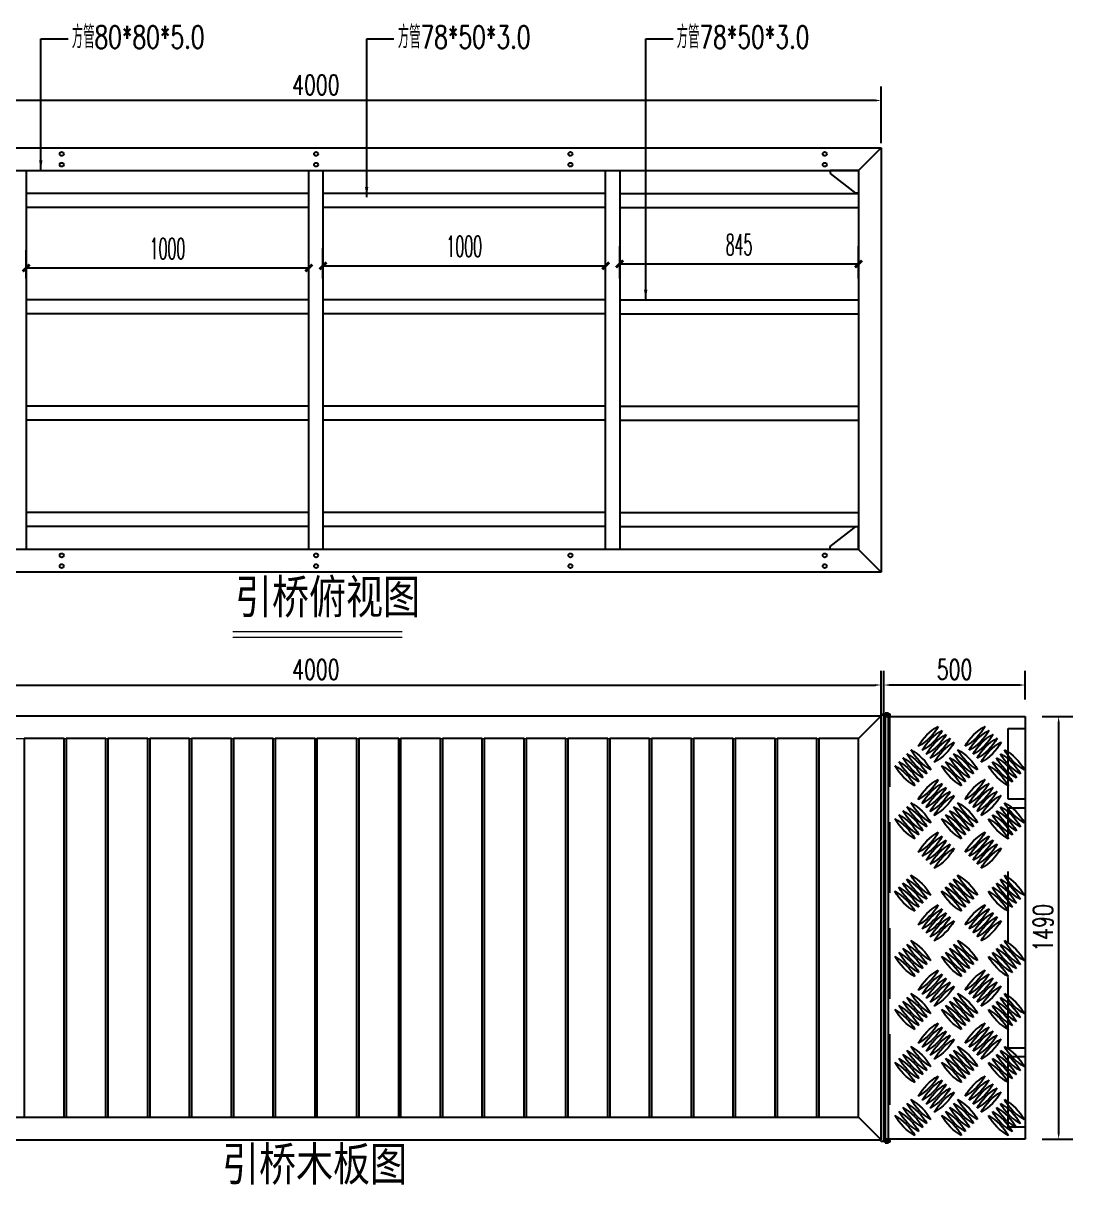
# Model space of a CAD drawing. Header units: millimetres. Extents: x -1612139 to -1305911, y 1242553 to 1536160.
# Drawn here: x -1550405 to -1546691, y 1242553 to 1246661 of the extents above; entities that cross this region are included whole.
import ezdxf

# ---------------------------------------------------------------- set-up
doc = ezdxf.new("R2010")
doc.units = ezdxf.units.MM
doc.header["$LTSCALE"] = 1000
doc.linetypes.add('DASHED2', pattern=[0.375, 0.25, -0.125])
doc.layers.get('0').update_dxf_attribs({"linetype": 'CONTINUOUS'})
doc.layers.get('DEFPOINTS').update_dxf_attribs({"linetype": 'CONTINUOUS'})
doc.layers.add('PUB_DIM', color=3, linetype='CONTINUOUS')
doc.styles.add('-宋体', font='', dxfattribs={"width": 0.8})
doc.styles.add('_TCH_DIM_T3', font='SIMPLEX.shx', dxfattribs={"width": 0.494118, "bigfont": 'GBCBIG.shx'})
doc.styles.add('AIRAL', font='arial.ttf')
doc.styles.add('STANDARD_T3', font='simplex.shx', dxfattribs={"width": 0.7, "bigfont": 'gbcbig.shx'})
doc.styles.get('-宋体').set_extended_font_data('SimSun')
doc.dimstyles.new('03', dxfattribs={"dimscale": 30, "dimtxt": 2.5, "dimasz": 1.2, "dimexe": 1, "dimexo": 1.5, "dimgap": 0.5, "dimtad": 1, "dimdec": 0, "dimzin": 1, "dimdsep": 46, "dimtxsty": 'AIRAL', "dimcen": 1.5, "dimclrd": 256, "dimclre": 256, "dimclrt": 7, "dimadec": 0, "dimazin": 0, "dimtfac": 1, "dimtdec": 0, "dimtix": 1, "dimtmove": 0, "dimatfit": 0, "dimfxl": 0, "dimlwd": -1, "dimlwe": -1, "dimarcsym": 0})
doc.dimstyles.new('_TCH_ARCH&&25', dxfattribs={"dimtxt": 74.375, "dimasz": 25, "dimexe": 62.5, "dimexo": 75, "dimgap": 31.5625, "dimtad": 1, "dimdec": 0, "dimzin": 0, "dimdsep": 46, "dimtxsty": '_TCH_DIM_T3', "dimblk": 'ARCHTICK', "dimcen": 0.09, "dimclrt": 7, "dimazin": 2, "dimtfac": 1, "dimtdec": 0, "dimtix": 1, "dimtmove": 2, "dimatfit": 3, "dimfxl": 0, "dimtolj": 1, "dimtzin": 0, "dimarcsym": 0})
doc.dimstyles.new('W&&20', dxfattribs={"dimtxt": 70, "dimasz": 20, "dimexe": 50, "dimexo": 60, "dimgap": 20, "dimtad": 1, "dimdec": 0, "dimzin": 0, "dimdsep": 46, "dimtxsty": 'STANDARD_T3', "dimcen": 0.09, "dimclrd": 1, "dimclre": 1, "dimclrt": 7, "dimazin": 2, "dimtfac": 1, "dimtdec": 0, "dimtix": 1, "dimtmove": 2, "dimatfit": 3, "dimfxl": 0, "dimtolj": 1, "dimtzin": 0, "dimarcsym": 0})

# ---------------------------------------------------------------- blocks, each defined once
blk = doc.blocks.new('*D45')
at = {"color": 1, "lineweight": -2, "transparency": 16777216}
for p, q in [((-1551369.2, 1246236.9), (-1551369.2, 1246437.9)), ((-1547369.2, 1246236.9), (-1547369.2, 1246437.9)), ((-1547389.2, 1246387.9), (-1551349.2, 1246387.9))]:
    blk.add_line(p, q, dxfattribs=at)
at = {"color": 1, "transparency": 16777216}
for points in [[(-1551349.2, 1246391.2), (-1551349.2, 1246384.6), (-1551369.2, 1246387.9)], [(-1547389.2, 1246391.2), (-1547389.2, 1246384.6), (-1547369.2, 1246387.9)]]:
    blk.add_solid(points, dxfattribs=at)
at = {"layer": 'DEFPOINTS', "color": 0, "transparency": 16777216}
for p in [(-1551369.2, 1246387.9), (-1551369.2, 1246176.9), (-1547369.2, 1246176.9)]:
    blk.add_point(p, dxfattribs=at)
at = {"color": 7, "transparency": 16777216, "insert": (-1549369.2, 1246442.9), "char_height": 70, "attachment_point": 5, "style": 'STANDARD_T3'}
blk.add_mtext('\\A1;4000', dxfattribs=at)
blk = doc.blocks.new('560')
at = {"color": 0}
for p, q in [((113415.8, -81726.1), (113415.8, -81646.1)), ((113415.8, -81646.1), (113425.8, -81646.1)), ((113515.8, -81716.1), (113425.8, -81646.1)), ((113515.8, -81726.1), (113515.8, -81716.1)), ((113415.8, -81726.1), (113515.8, -81726.1))]:
    blk.add_line(p, q, dxfattribs=at)
blk = doc.blocks.new('*U26')
for centre, start, end in [((175.1, 0), 164.0608, 195.9392), ((-175.1, 0), 344.0608, 15.9392)]:
    blk.add_arc(centre, 182.1, start, end)
blk = doc.blocks.new('*U27')
at = {"color": 0, "linetype": 'ByBlock', "lineweight": -2}
for p in [(0, 0), (20, 0), (40, 0), (60, 0), (80, 0)]:
    blk.add_blockref('*U26', p, dxfattribs=at)
blk = doc.blocks.new('*U34')
for centre, start, end in [((175.1, 0), 164.0608, 195.9392), ((-175.1, 0), 344.0608, 15.9392)]:
    blk.add_arc(centre, 182.1, start, end)
blk = doc.blocks.new('*U35')
at = {"color": 0, "linetype": 'ByBlock', "lineweight": -2}
for p in [(0, 0), (20, 0), (40, 0), (60, 0), (80, 0)]:
    blk.add_blockref('*U34', p, dxfattribs=at)
blk = doc.blocks.new('*U28')
for centre, start, end in [((175.1, 0), 164.0608, 195.9392), ((-175.1, 0), 344.0608, 15.9392)]:
    blk.add_arc(centre, 182.1, start, end)
blk = doc.blocks.new('*U29')
at = {"color": 0, "linetype": 'ByBlock', "lineweight": -2}
for p in [(0, 0), (20, 0), (40, 0), (60, 0), (80, 0)]:
    blk.add_blockref('*U28', p, dxfattribs=at)
blk = doc.blocks.new('*U25')
at = {"color": 8, "linetype": 'Continuous', "lineweight": 15}
for p, q in [((-1.3, 2.4), (-2.7, 1.2)), ((0, 1.9), (0, -1.9)), ((-1.3, -2.4), (-2.7, -1.2))]:
    blk.add_line(p, q, dxfattribs=at)
at = {"color": 7, "linetype": 'Continuous', "lineweight": 15}
for p, q in [((24, 1.9), (0, 1.9)), ((0, 0), (25.6, 0)), ((24, 1.9), (24, 0)), ((25.6, -1.9), (25.6, 0)), ((0, -1.9), (25.6, -1.9))]:
    blk.add_line(p, q, dxfattribs=at)
for centre, radius, start, end in [((-4.1, 0), 3.7, 41.3178, 318.6822), ((-4.1, 0), 1.85, 41.3178, 318.6822), ((0, 3.6), 3.59, 221.3178, 270), ((0, -3.6), 3.59, 90, 138.6822), ((0, 3.6), 1.74, 221.3178, 270), ((0, -3.6), 1.74, 90, 138.6822)]:
    blk.add_arc(centre, radius, start, end, dxfattribs=at)
blk = doc.blocks.new('*D39')
at = {"color": 1, "lineweight": -2, "transparency": 16777216}
for p, q in [((-1547359.2, 1244204.4), (-1547359.2, 1244370.2)), ((-1546859.2, 1244268.6), (-1546859.2, 1244370.2)), ((-1546879.2, 1244320.2), (-1547339.2, 1244320.2))]:
    blk.add_line(p, q, dxfattribs=at)
at = {"color": 1, "transparency": 16777216}
for points in [[(-1547339.2, 1244323.6), (-1547339.2, 1244316.9), (-1547359.2, 1244320.2)], [(-1546879.2, 1244323.6), (-1546879.2, 1244316.9), (-1546859.2, 1244320.2)]]:
    blk.add_solid(points, dxfattribs=at)
at = {"layer": 'DEFPOINTS', "color": 0, "transparency": 16777216}
for p in [(-1547359.2, 1244320.2), (-1546859.2, 1244208.6), (-1547359.2, 1244144.4)]:
    blk.add_point(p, dxfattribs=at)
at = {"color": 7, "transparency": 16777216, "insert": (-1547109.2, 1244375.2), "char_height": 70, "attachment_point": 5, "style": 'STANDARD_T3'}
blk.add_mtext('\\A1;500', dxfattribs=at)
blk = doc.blocks.new('*D40')
at = {"color": 1, "lineweight": -2, "transparency": 16777216}
for p, q in [((-1551369.2, 1244207.4), (-1551369.2, 1244370.2)), ((-1547369.2, 1244207.4), (-1547369.2, 1244370.2)), ((-1551349.2, 1244320.2), (-1547389.2, 1244320.2))]:
    blk.add_line(p, q, dxfattribs=at)
at = {"color": 1, "transparency": 16777216}
for points in [[(-1551349.2, 1244323.6), (-1551349.2, 1244316.9), (-1551369.2, 1244320.2)], [(-1547389.2, 1244323.6), (-1547389.2, 1244316.9), (-1547369.2, 1244320.2)]]:
    blk.add_solid(points, dxfattribs=at)
at = {"layer": 'DEFPOINTS', "color": 0, "transparency": 16777216}
for p in [(-1547369.2, 1244320.2), (-1551369.2, 1244147.4), (-1547369.2, 1244147.4)]:
    blk.add_point(p, dxfattribs=at)
at = {"color": 7, "transparency": 16777216, "insert": (-1549369.2, 1244375.2), "char_height": 70, "attachment_point": 5, "style": 'STANDARD_T3'}
blk.add_mtext('\\A1;4000', dxfattribs=at)
blk = doc.blocks.new('*D60')
at = {"color": 1, "lineweight": -2, "transparency": 16777216}
for p, q in [((-1546799.2, 1244208.6), (-1546690.9, 1244208.6)), ((-1546740.9, 1244188.6), (-1546740.9, 1242733.6)), ((-1546799.2, 1242713.6), (-1546690.9, 1242713.6))]:
    blk.add_line(p, q, dxfattribs=at)
at = {"color": 1, "transparency": 16777216}
for points in [[(-1546744.2, 1244188.6), (-1546737.5, 1244188.6), (-1546740.9, 1244208.6)], [(-1546744.2, 1242733.6), (-1546737.5, 1242733.6), (-1546740.9, 1242713.6)]]:
    blk.add_solid(points, dxfattribs=at)
at = {"layer": 'DEFPOINTS', "color": 0, "transparency": 16777216}
for p in [(-1546859.2, 1244208.6), (-1546859.2, 1242713.6), (-1546740.9, 1242713.6)]:
    blk.add_point(p, dxfattribs=at)
at = {"color": 7, "transparency": 16777216, "insert": (-1546795.9, 1243461.1), "char_height": 70, "attachment_point": 5, "rotation": 90, "style": 'STANDARD_T3'}
blk.add_mtext('\\A1;1490', dxfattribs=at)
blk = doc.blocks.new('_ARCHTICK')
at = {"color": 0, "linetype": 'ByBlock', "const_width": 0.4}
blk.add_lwpolyline([(-0.5, -0.5), (0.5, 0.5)], dxfattribs=at)
blk = doc.blocks.new('*D92')
at = {"layer": 'DEFPOINTS', "color": 0, "transparency": 16777216}
for p in [(-1547449.2, 1245809.5), (-1548294.2, 1245682.8), (-1547449.2, 1245682.8)]:
    blk.add_point(p, dxfattribs=at)
at = {"layer": 'PUB_DIM', "color": 0, "lineweight": -2, "transparency": 16777216}
for p, q in [((-1548294.2, 1245757.8), (-1548294.2, 1245872)), ((-1547449.2, 1245757.8), (-1547449.2, 1245872)), ((-1548294.2, 1245809.5), (-1547449.2, 1245809.5))]:
    blk.add_line(p, q, dxfattribs=at)
at = {"layer": 'PUB_DIM', "color": 0, "lineweight": -2, "transparency": 16777216, "xscale": 25, "yscale": 25, "zscale": 25, "rotation": 180}
blk.add_blockref('_ARCHTICK', (-1548294.2, 1245809.5), dxfattribs=at)
at = {"layer": 'PUB_DIM', "color": 0, "lineweight": -2, "transparency": 16777216, "xscale": 25, "yscale": 25, "zscale": 25}
blk.add_blockref('_ARCHTICK', (-1547449.2, 1245809.5), dxfattribs=at)
at = {"layer": 'PUB_DIM', "color": 7, "transparency": 16777216, "insert": (-1547871.7, 1245878.3), "char_height": 74.38, "attachment_point": 5, "style": '_TCH_DIM_T3'}
blk.add_mtext('\\A1;845', dxfattribs=at)
blk = doc.blocks.new('*D93')
at = {"layer": 'DEFPOINTS', "color": 0, "transparency": 16777216}
for p in [(-1548344.2, 1245803.1), (-1549344.2, 1245682.8), (-1548344.2, 1245682.8)]:
    blk.add_point(p, dxfattribs=at)
at = {"layer": 'PUB_DIM', "color": 0, "lineweight": -2, "transparency": 16777216}
for p, q in [((-1549344.2, 1245757.8), (-1549344.2, 1245865.6)), ((-1548344.2, 1245757.8), (-1548344.2, 1245865.6)), ((-1549344.2, 1245803.1), (-1548344.2, 1245803.1))]:
    blk.add_line(p, q, dxfattribs=at)
at = {"layer": 'PUB_DIM', "color": 0, "lineweight": -2, "transparency": 16777216, "xscale": 25, "yscale": 25, "zscale": 25, "rotation": 180}
blk.add_blockref('_ARCHTICK', (-1549344.2, 1245803.1), dxfattribs=at)
at = {"layer": 'PUB_DIM', "color": 0, "lineweight": -2, "transparency": 16777216, "xscale": 25, "yscale": 25, "zscale": 25}
blk.add_blockref('_ARCHTICK', (-1548344.2, 1245803.1), dxfattribs=at)
at = {"layer": 'PUB_DIM', "color": 7, "transparency": 16777216, "insert": (-1548844.2, 1245871.8), "char_height": 74.38, "attachment_point": 5, "style": '_TCH_DIM_T3'}
blk.add_mtext('\\A1;1000', dxfattribs=at)
blk = doc.blocks.new('*D94')
at = {"layer": 'DEFPOINTS', "color": 0, "transparency": 16777216}
for p in [(-1549394.2, 1245795.4), (-1550394.2, 1245682.8), (-1549394.2, 1245682.8)]:
    blk.add_point(p, dxfattribs=at)
at = {"layer": 'PUB_DIM', "color": 0, "lineweight": -2, "transparency": 16777216}
for p, q in [((-1550394.2, 1245757.8), (-1550394.2, 1245857.9)), ((-1549394.2, 1245757.8), (-1549394.2, 1245857.9)), ((-1550394.2, 1245795.4), (-1549394.2, 1245795.4))]:
    blk.add_line(p, q, dxfattribs=at)
at = {"layer": 'PUB_DIM', "color": 0, "lineweight": -2, "transparency": 16777216, "xscale": 25, "yscale": 25, "zscale": 25, "rotation": 180}
blk.add_blockref('_ARCHTICK', (-1550394.2, 1245795.4), dxfattribs=at)
at = {"layer": 'PUB_DIM', "color": 0, "lineweight": -2, "transparency": 16777216, "xscale": 25, "yscale": 25, "zscale": 25}
blk.add_blockref('_ARCHTICK', (-1549394.2, 1245795.4), dxfattribs=at)
at = {"layer": 'PUB_DIM', "color": 7, "transparency": 16777216, "insert": (-1549894.2, 1245864.1), "char_height": 74.38, "attachment_point": 5, "style": '_TCH_DIM_T3'}
blk.add_mtext('\\A1;1000', dxfattribs=at)

msp = doc.modelspace()

# ---------------------------------------------------------------- linework, layer by layer
at = {"color": 3, "lineweight": 5}
for p, q in [((-1551369.2, 1246219.8), (-1547369.2, 1246219.8)), ((-1547369.2, 1246219.8), (-1547369.2, 1244719.8)), ((-1547369.2, 1244719.8), (-1551369.2, 1244719.8)), ((-1551289.2, 1244131.6), (-1547449.2, 1244131.6)), ((-1547449.2, 1242791.6), (-1547449.2, 1244131.6))]:
    msp.add_line(p, q, dxfattribs=at)
at = {"color": 3}
for p, q in [((-1551369.2, 1246219.8), (-1547369.2, 1246219.8)), ((-1547449.2, 1246139.8), (-1547369.2, 1246219.8)), ((-1547369.2, 1246219.8), (-1547369.2, 1244719.8)), ((-1551369.2, 1246139.8), (-1547449.2, 1246139.8)), ((-1547449.2, 1246139.8), (-1547449.2, 1244799.8)), ((-1547449.2, 1244799.8), (-1551289.2, 1244799.8)), ((-1547449.2, 1244799.8), (-1547369.2, 1244719.8)), ((-1547369.2, 1244719.8), (-1551369.2, 1244719.8)), ((-1551369.2, 1244211.6), (-1547369.2, 1244211.6)), ((-1547449.2, 1244131.6), (-1547369.2, 1244211.6)), ((-1547369.2, 1242711.6), (-1547369.2, 1244211.6)), ((-1551289.2, 1242791.6), (-1547449.2, 1242791.6)), ((-1547449.2, 1242791.6), (-1547369.2, 1242711.6)), ((-1551369.2, 1242711.6), (-1547369.2, 1242711.6))]:
    msp.add_line(p, q, dxfattribs=at)
at = {"color": 0}
for p, q in [((-1550394.2, 1246139.8), (-1550394.2, 1244799.8)), ((-1549394.2, 1244799.8), (-1549394.2, 1246139.8)), ((-1549344.2, 1246139.8), (-1549344.2, 1244799.8)), ((-1548344.2, 1244799.8), (-1548344.2, 1246139.8)), ((-1548294.2, 1246139.8), (-1548294.2, 1244799.8)), ((-1549394.2, 1246058.8), (-1550394.2, 1246058.8)), ((-1548344.2, 1246058.8), (-1549344.2, 1246058.8)), ((-1548294.2, 1246058.8), (-1547449.2, 1246058.8)), ((-1549394.2, 1246008.8), (-1550394.2, 1246008.8)), ((-1548344.2, 1246008.8), (-1549344.2, 1246008.8)), ((-1548294.2, 1246008.8), (-1547449.2, 1246008.8)), ((-1549394.2, 1245682.8), (-1550394.2, 1245682.8)), ((-1548344.2, 1245682.8), (-1549344.2, 1245682.8)), ((-1548294.2, 1245682.8), (-1547449.2, 1245682.8)), ((-1549394.2, 1245632.8), (-1550394.2, 1245632.8)), ((-1548344.2, 1245632.8), (-1549344.2, 1245632.8)), ((-1548294.2, 1245632.8), (-1547449.2, 1245632.8)), ((-1549394.2, 1245307.2), (-1550394.2, 1245307.2)), ((-1548344.2, 1245307.2), (-1549344.2, 1245307.2)), ((-1548294.2, 1245307.2), (-1547449.2, 1245307.2)), ((-1549394.2, 1245257.2), (-1550394.2, 1245257.2)), ((-1548344.2, 1245257.2), (-1549344.2, 1245257.2)), ((-1548294.2, 1245257.2), (-1547449.2, 1245257.2)), ((-1549394.2, 1244930.8), (-1550394.2, 1244930.8)), ((-1548344.2, 1244930.8), (-1549344.2, 1244930.8)), ((-1548294.2, 1244930.8), (-1547449.2, 1244930.8)), ((-1549394.2, 1244880.8), (-1550394.2, 1244880.8)), ((-1548344.2, 1244880.8), (-1549344.2, 1244880.8)), ((-1548294.2, 1244880.8), (-1547449.2, 1244880.8))]:
    msp.add_line(p, q, dxfattribs=at)
at = {"color": 0, "lineweight": 5}
for p, q in [((-1549663.2, 1244510), (-1549063.9, 1244510)), ((-1549663.2, 1244490), (-1549063.9, 1244490))]:
    msp.add_line(p, q, dxfattribs=at)
at = {"color": 4}
for p, q in [((-1547355.2, 1244220.6), (-1547355.2, 1242700.6)), ((-1547343.2, 1244220.6), (-1547355.2, 1244220.6)), ((-1547343.2, 1242700.6), (-1547343.2, 1244220.6)), ((-1547355.2, 1242700.6), (-1547343.2, 1242700.6))]:
    msp.add_line(p, q, dxfattribs=at)
at = {"linetype": 'DASHED2'}
for p, q in [((-1547359.2, 1242704.5), (-1547359.2, 1244210.6)), ((-1547359.2, 1244210.6), (-1547339.2, 1244210.6)), ((-1547339.2, 1244210.6), (-1547339.2, 1242702.7)), ((-1546919.2, 1243036.1), (-1546919.2, 1243886.1)), ((-1546919.2, 1243886.1), (-1546859.2, 1243886.1)), ((-1546859.2, 1243036.1), (-1546919.2, 1243036.1)), ((-1546919.2, 1242756.1), (-1546919.2, 1243006.1)), ((-1546919.2, 1243006.1), (-1546859.2, 1243006.1)), ((-1546859.2, 1242756.1), (-1546919.2, 1242756.1)), ((-1547339.2, 1242711.6), (-1547359.2, 1242711.6))]:
    msp.add_line(p, q, dxfattribs=at)
for p, q in [((-1547359.2, 1242704.5), (-1547359.2, 1244208.6)), ((-1547359.2, 1244208.6), (-1546859.2, 1244208.6)), ((-1546859.2, 1244208.6), (-1546859.2, 1242713.6)), ((-1546859.2, 1242713.6), (-1547359.2, 1242713.6))]:
    msp.add_line(p, q)
at = {"color": 31}
for p, q in [((-1550260.2, 1244131.6), (-1550401.2, 1244131.6)), ((-1550401.2, 1244131.6), (-1550401.2, 1242791.6)), ((-1550260.2, 1242791.6), (-1550260.2, 1244131.6)), ((-1550112.2, 1244131.6), (-1550253.2, 1244131.6)), ((-1550253.2, 1244131.6), (-1550253.2, 1242791.6)), ((-1550112.2, 1242791.6), (-1550112.2, 1244131.6)), ((-1549964.2, 1244131.6), (-1550105.2, 1244131.6)), ((-1550105.2, 1244131.6), (-1550105.2, 1242791.6)), ((-1549964.2, 1242791.6), (-1549964.2, 1244131.6)), ((-1549816.2, 1244131.6), (-1549957.2, 1244131.6)), ((-1549957.2, 1244131.6), (-1549957.2, 1242791.6)), ((-1549816.2, 1242791.6), (-1549816.2, 1244131.6)), ((-1549668.2, 1244131.6), (-1549809.2, 1244131.6)), ((-1549809.2, 1244131.6), (-1549809.2, 1242791.6)), ((-1549668.2, 1242791.6), (-1549668.2, 1244131.6)), ((-1549520.2, 1244131.6), (-1549661.2, 1244131.6)), ((-1549661.2, 1244131.6), (-1549661.2, 1242791.6)), ((-1549520.2, 1242791.6), (-1549520.2, 1244131.6)), ((-1549372.2, 1244131.6), (-1549513.2, 1244131.6)), ((-1549513.2, 1244131.6), (-1549513.2, 1242791.6)), ((-1549372.2, 1242791.6), (-1549372.2, 1244131.6)), ((-1549224.2, 1244131.6), (-1549365.2, 1244131.6)), ((-1549365.2, 1244131.6), (-1549365.2, 1242791.6)), ((-1549224.2, 1242791.6), (-1549224.2, 1244131.6)), ((-1549076.2, 1244131.6), (-1549217.2, 1244131.6)), ((-1549217.2, 1244131.6), (-1549217.2, 1242791.6)), ((-1549076.2, 1242791.6), (-1549076.2, 1244131.6)), ((-1548928.2, 1244131.6), (-1549069.2, 1244131.6)), ((-1549069.2, 1244131.6), (-1549069.2, 1242791.6)), ((-1548928.2, 1242791.6), (-1548928.2, 1244131.6)), ((-1548780.2, 1244131.6), (-1548921.2, 1244131.6)), ((-1548921.2, 1244131.6), (-1548921.2, 1242791.6)), ((-1548780.2, 1242791.6), (-1548780.2, 1244131.6)), ((-1548632.2, 1244131.6), (-1548773.2, 1244131.6)), ((-1548773.2, 1244131.6), (-1548773.2, 1242791.6)), ((-1548632.2, 1242791.6), (-1548632.2, 1244131.6)), ((-1548484.2, 1244131.6), (-1548625.2, 1244131.6)), ((-1548625.2, 1244131.6), (-1548625.2, 1242791.6)), ((-1548484.2, 1242791.6), (-1548484.2, 1244131.6)), ((-1548336.2, 1244131.6), (-1548477.2, 1244131.6)), ((-1548477.2, 1244131.6), (-1548477.2, 1242791.6)), ((-1548336.2, 1242791.6), (-1548336.2, 1244131.6)), ((-1548188.2, 1244131.6), (-1548329.2, 1244131.6)), ((-1548329.2, 1244131.6), (-1548329.2, 1242791.6)), ((-1548188.2, 1242791.6), (-1548188.2, 1244131.6)), ((-1548040.2, 1244131.6), (-1548181.2, 1244131.6)), ((-1548181.2, 1244131.6), (-1548181.2, 1242791.6)), ((-1548040.2, 1242791.6), (-1548040.2, 1244131.6)), ((-1547892.2, 1244131.6), (-1548033.2, 1244131.6)), ((-1548033.2, 1244131.6), (-1548033.2, 1242791.6)), ((-1547892.2, 1242791.6), (-1547892.2, 1244131.6)), ((-1547744.2, 1244131.6), (-1547885.2, 1244131.6)), ((-1547885.2, 1244131.6), (-1547885.2, 1242791.6)), ((-1547744.2, 1242791.6), (-1547744.2, 1244131.6)), ((-1547596.2, 1244131.6), (-1547737.2, 1244131.6)), ((-1547737.2, 1244131.6), (-1547737.2, 1242791.6)), ((-1547596.2, 1242791.6), (-1547596.2, 1244131.6)), ((-1547449.2, 1244131.6), (-1547589.2, 1244131.6)), ((-1547589.2, 1244131.6), (-1547589.2, 1242791.6)), ((-1547449.2, 1242791.6), (-1547449.2, 1244131.6)), ((-1550401.2, 1242791.6), (-1550260.2, 1242791.6)), ((-1550253.2, 1242791.6), (-1550112.2, 1242791.6)), ((-1550105.2, 1242791.6), (-1549964.2, 1242791.6)), ((-1549957.2, 1242791.6), (-1549816.2, 1242791.6)), ((-1549809.2, 1242791.6), (-1549668.2, 1242791.6)), ((-1549661.2, 1242791.6), (-1549520.2, 1242791.6)), ((-1549513.2, 1242791.6), (-1549372.2, 1242791.6)), ((-1549365.2, 1242791.6), (-1549224.2, 1242791.6)), ((-1549217.2, 1242791.6), (-1549076.2, 1242791.6)), ((-1549069.2, 1242791.6), (-1548928.2, 1242791.6)), ((-1548921.2, 1242791.6), (-1548780.2, 1242791.6)), ((-1548773.2, 1242791.6), (-1548632.2, 1242791.6)), ((-1548625.2, 1242791.6), (-1548484.2, 1242791.6)), ((-1548477.2, 1242791.6), (-1548336.2, 1242791.6)), ((-1548329.2, 1242791.6), (-1548188.2, 1242791.6)), ((-1548181.2, 1242791.6), (-1548040.2, 1242791.6)), ((-1548033.2, 1242791.6), (-1547892.2, 1242791.6)), ((-1547885.2, 1242791.6), (-1547744.2, 1242791.6)), ((-1547737.2, 1242791.6), (-1547596.2, 1242791.6)), ((-1547589.2, 1242791.6), (-1547449.2, 1242791.6))]:
    msp.add_line(p, q, dxfattribs=at)
at = {"color": 7, "linetype": 'Continuous', "lineweight": 15}
for p, q in [((-1547368.8, 1242704.5), (-1547368.8, 1242706.4)), ((-1547343.2, 1242706.4), (-1547368.8, 1242706.4)), ((-1547343.2, 1242704.5), (-1547368.8, 1242704.5)), ((-1547367.2, 1242708.2), (-1547343.2, 1242708.2)), ((-1547367.2, 1242708.2), (-1547367.2, 1242706.4))]:
    msp.add_line(p, q, dxfattribs=at)
at = {"color": 8, "linetype": 'Continuous', "lineweight": 15}
for p, q in [((-1547343.2, 1242708.2), (-1547343.2, 1242704.5)), ((-1547341.9, 1242708.8), (-1547340.5, 1242707.6)), ((-1547341.9, 1242703.9), (-1547340.5, 1242705.1))]:
    msp.add_line(p, q, dxfattribs=at)
msp.add_lwpolyline([(-1549919.2, 1246139.8), (-1549869.2, 1246139.8)])
at = {"linetype": 'DASHED2'}
msp.add_lwpolyline([(-1546859.2, 1243916.1), (-1546919.2, 1243916.1), (-1546919.2, 1244166.1), (-1546859.2, 1244166.1)], close=True, dxfattribs=at)
at = {"color": 0}
for centre in [(-1550268.5, 1246198.8), (-1549368.5, 1246198.8), (-1548468.5, 1246198.8), (-1547568.5, 1246198.8), (-1550268.5, 1246160.8), (-1549368.5, 1246160.8), (-1548468.5, 1246160.8), (-1547568.5, 1246160.8), (-1550268.5, 1244778.8), (-1549368.5, 1244778.8), (-1548468.5, 1244778.8), (-1547568.5, 1244778.8), (-1550268.5, 1244740.8), (-1549368.5, 1244740.8), (-1548468.5, 1244740.8), (-1547568.5, 1244740.8)]:
    msp.add_circle(centre, 7, dxfattribs=at)
at = {"color": 7, "linetype": 'Continuous', "lineweight": 15}
for centre, radius, start, end in [((-1547343.2, 1242710), 1.74, 270, 318.6822), ((-1547343.2, 1242710), 3.59, 270, 318.6822), ((-1547343.2, 1242702.8), 3.59, 41.3178, 90), ((-1547343.2, 1242702.8), 1.74, 41.3178, 90), ((-1547339.1, 1242706.4), 3.7, 221.3178, 138.6822), ((-1547339.1, 1242706.4), 1.85, 221.3178, 138.6822)]:
    msp.add_arc(centre, radius, start, end, dxfattribs=at)

# ---------------------------------------------------------------- block references
at = {"color": 2, "rotation": 180}
msp.add_blockref('560', (-1434033.5, 1164413.7), dxfattribs=at)
at = {"color": 2, "xscale": -1}
msp.add_blockref('560', (-1434033.5, 1326525.9), dxfattribs=at)
at = {"rotation": 180}
msp.add_blockref('*U25', (-1547343.2, 1244215.1), dxfattribs=at)
at = {"xscale": -1}
for name, p, rotation in [('*U35', (-1547145.7, 1244082.2), 315.0000000002948), ('*U35', (-1546980.2, 1244082.2), 315.0000000002948), ('*U27', (-1547285, 1243999.4), 224.9999999997053), ('*U29', (-1547119.5, 1243999.4), 224.9999999997053), ('*U27', (-1547119.5, 1243999.4), 224.9999999997053), ('*U29', (-1546954.1, 1243999.4), 224.9999999997053), ('*U35', (-1547145.7, 1243894.7), 315.0000000002948), ('*U35', (-1546980.2, 1243894.7), 315.0000000002948), ('*U27', (-1547285, 1243812), 224.9999999997053), ('*U29', (-1547119.5, 1243812), 224.9999999997053), ('*U27', (-1547119.5, 1243812), 224.9999999997053), ('*U29', (-1546954.1, 1243812), 224.9999999997053), ('*U35', (-1547145.7, 1243707.3), 315.0000000002948), ('*U35', (-1546980.2, 1243707.3), 315.0000000002948), ('*U27', (-1547285, 1243555.2), 224.9999999997053), ('*U29', (-1547119.5, 1243555.2), 224.9999999997053), ('*U27', (-1547119.5, 1243555.2), 224.9999999997053), ('*U29', (-1546954.1, 1243555.2), 224.9999999997053), ('*U35', (-1547145.7, 1243450.5), 315.0000000002948), ('*U35', (-1546980.2, 1243450.5), 315.0000000002948), ('*U27', (-1547285, 1243324.5), 224.9999999997053), ('*U29', (-1547119.5, 1243324.5), 224.9999999997053), ('*U27', (-1547119.5, 1243324.5), 224.9999999997053), ('*U29', (-1546954.1, 1243324.5), 224.9999999997053), ('*U35', (-1547145.7, 1243219.8), 315.0000000002948), ('*U35', (-1546980.2, 1243219.8), 315.0000000002948), ('*U27', (-1547285, 1243137.1), 224.9999999997053), ('*U29', (-1547119.5, 1243137.1), 224.9999999997053), ('*U27', (-1547119.5, 1243137.1), 224.9999999997053), ('*U29', (-1546954.1, 1243137.1), 224.9999999997053), ('*U35', (-1547145.7, 1243032.4), 315.0000000002948), ('*U35', (-1546980.2, 1243032.4), 315.0000000002948), ('*U27', (-1547285, 1242949.6), 224.9999999997053), ('*U29', (-1547119.5, 1242949.6), 224.9999999997053), ('*U27', (-1547119.5, 1242949.6), 224.9999999997053), ('*U29', (-1546954.1, 1242949.6), 224.9999999997053), ('*U35', (-1547145.7, 1242844.9), 315.0000000002948), ('*U35', (-1546980.2, 1242844.9), 315.0000000002948), ('*U27', (-1547285, 1242762.2), 224.9999999997053), ('*U29', (-1547119.5, 1242762.2), 224.9999999997053), ('*U27', (-1547119.5, 1242762.2), 224.9999999997053), ('*U29', (-1546954.1, 1242762.2), 224.9999999997053)]:
    msp.add_blockref(name, p, dxfattribs=dict(at, rotation=rotation))

# ---------------------------------------------------------------- texts
at = {"color": 4, "char_height": 80, "width": 669.938, "attachment_point": 1, "style": 'STANDARD_T3'}
for s, insert in [('{\\C256;方管80*80*5.0}', (-1550232.8, 1246652.2)), ('{\\C256;方管78*50*3.0}', (-1549079.2, 1246652.2)), ('{\\C256;方管78*50*3.0}', (-1548092.4, 1246652.2))]:
    msp.add_mtext(s, dxfattribs=dict(at, insert=insert))
at = {"lineweight": 5, "char_height": 120, "attachment_point": 1, "style": '-宋体'}
for s, insert in [('引桥俯视图', (-1549655.4, 1244692.7)), ('引桥木板图', (-1549701.3, 1242686.5))]:
    msp.add_mtext_dynamic_manual_height_columns(s, width=669.809, gutter_width=25, heights=[0], dxfattribs=dict(at, insert=insert))

# ---------------------------------------------------------------- dimensions: what is measured, and where the dimension line sits
at = {"color": 0}
for base, p1, p2, picture, middle in [((-1551369.2, 1246387.9), (-1547369.2, 1246176.9), (-1551369.2, 1246176.9), '*D45', (-1549369.2, 1246442.9)), ((-1547369.2, 1244320.2), (-1551369.2, 1244147.4), (-1547369.2, 1244147.4), '*D40', (-1549369.2, 1244375.2)), ((-1547359.2, 1244320.2), (-1546859.2, 1244208.6), (-1547359.2, 1244144.4), '*D39', (-1547109.2, 1244375.2))]:
    dim = msp.add_linear_dim(base=base, p1=p1, p2=p2, dimstyle='W&&20', dxfattribs=at)
    dim.commit()
    dim.dimension.update_dxf_attribs({"geometry": picture, "text_midpoint": middle})
dim = msp.add_linear_dim(base=(-1546740.9, 1242713.6), p1=(-1546859.2, 1244208.6), p2=(-1546859.2, 1242713.6), angle=90, text='1490', dimstyle='W&&20', dxfattribs=at)
dim.commit()
dim.dimension.update_dxf_attribs({"geometry": '*D60', "text_midpoint": (-1546795.9, 1243461.1)})
at = {"layer": 'PUB_DIM'}
for p1, p2, distance, picture, middle in [((-1550394.2, 1245682.8), (-1549394.2, 1245682.8), 112.6, '*D94', (-1549894.2, 1245864.1)), ((-1549344.2, 1245682.8), (-1548344.2, 1245682.8), 120.3, '*D93', (-1548844.2, 1245871.8)), ((-1548294.2, 1245682.8), (-1547449.2, 1245682.8), 126.7, '*D92', (-1547871.7, 1245878.3))]:
    dim = msp.add_aligned_dim(p1=p1, p2=p2, distance=distance, dimstyle='_TCH_ARCH&&25', dxfattribs=at)
    dim.commit()
    dim.dimension.update_dxf_attribs({"geometry": picture, "text_midpoint": middle})

# ---------------------------------------------------------------- leaders
at = {"color": 4}
for points in [[(-1550342.5, 1246139.8), (-1550342.5, 1246605.7), (-1550245.9, 1246605.7)], [(-1549189.4, 1246045.8), (-1549189.4, 1246605.7), (-1549092.8, 1246605.7)], [(-1548202.1, 1245682.8), (-1548202.1, 1246605.7), (-1548105.4, 1246605.7)]]:
    msp.add_leader(points, dimstyle='03', dxfattribs=at)

doc.saveas('drawing.dxf')
